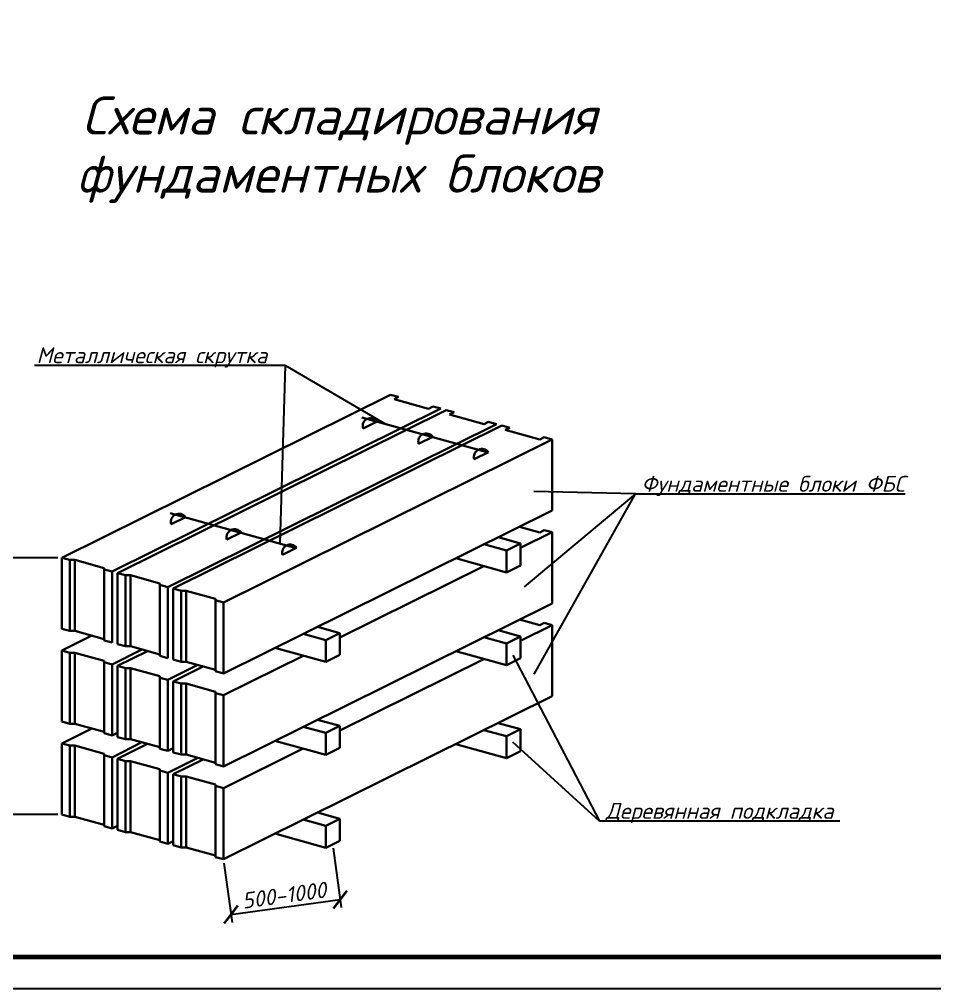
# Model space of a CAD drawing. Header units: millimetres. Extents: x 302528 to 620428, y -80391 to 59551.
# Drawn here: x 492511 to 506926, y 151 to 15423 of the extents above; entities that cross this region are included whole.
import ezdxf
from ezdxf.enums import TextEntityAlignment as Align

# ---------------------------------------------------------------- set-up
doc = ezdxf.new("R2010")
doc.units = ezdxf.units.MM
doc.header["$MEASUREMENT"] = 0
for name, color, linetype in [('1текст-мое', 2, 'Continuous'), ('РАМКА', 7, 'Continuous'), ('Рамка и штамп', 194, 'Continuous')]:
    doc.layers.add(name, color=color, linetype=linetype)
doc.layers.add('Размеры', color=252, linetype='Continuous', lineweight=9)
doc.styles.get("Standard").update_dxf_attribs({"font": 'isocpeui.ttf', "height": 300})
doc.styles.add('Италик', font='isocpeui.ttf')
doc.dimstyles.new('1-100', dxfattribs={"dimscale": 100, "dimtxt": 3, "dimasz": 2.5, "dimexe": 1.25, "dimexo": 0.625, "dimtad": 1, "dimdec": 0, "dimrnd": 5, "dimtxsty": 'Standard', "dimblk": 'ARCHTICK', "dimcen": 2.5, "dimadec": 0, "dimazin": 0, "dimtfac": 1, "dimtdec": 0, "dimtmove": 1, "dimatfit": 2, "dimfxl": 1, "dimarcsym": 0})

# ---------------------------------------------------------------- blocks, each defined once
blk = doc.blocks.new('_ArchTick')
at = {"color": 0, "const_width": 0.15}
blk.add_lwpolyline([(-0.5, -0.5), (0.5, 0.5)], dxfattribs=at)
blk = doc.blocks.new('*D342')
at = {"color": 0, "linetype": 'ByBlock', "lineweight": -2, "transparency": 16777216}
for p, q in [((493118, 6941), (492055, 6941)), ((492180, 2895), (492180, 6941)), ((493118, 2895), (492055, 2895))]:
    blk.add_line(p, q, dxfattribs=at)
at = {"layer": 'Defpoints', "color": 0, "linetype": 'ByBlock', "lineweight": 9, "transparency": 16777216}
for p in [(492180, 6941), (493180, 6941), (493180, 2895)]:
    blk.add_point(p, dxfattribs=at)
at = {"color": 0, "linetype": 'ByBlock', "lineweight": -2, "transparency": 16777216, "xscale": 250, "yscale": 250, "zscale": 250}
for p, rotation in [((492180, 6941), 90), ((492180, 2895), 270)]:
    blk.add_blockref('_ArchTick', p, dxfattribs=dict(at, rotation=rotation))
at = {"color": 0, "linetype": 'ByBlock', "lineweight": 9, "transparency": 16777216, "insert": (491982, 4918), "char_height": 250, "attachment_point": 5, "rotation": 90, "style": 'Италик'}
blk.add_mtext('{\\H0.83333x;не более 3-х ярусов}', dxfattribs=at)
blk = doc.blocks.new('*D343')
at = {"color": 0, "linetype": 'ByBlock', "lineweight": -2, "transparency": 16777216}
for p, q in [((497452, 2363), (497580, 1429)), ((495733, 2128), (495861, 1195)), ((495844, 1319), (497563, 1553))]:
    blk.add_line(p, q, dxfattribs=at)
at = {"layer": 'Defpoints', "color": 0, "linetype": 'ByBlock', "lineweight": 9, "transparency": 16777216}
for p in [(497444, 2425), (495725, 2190), (497563, 1553)]:
    blk.add_point(p, dxfattribs=at)
at = {"color": 0, "linetype": 'ByBlock', "lineweight": -2, "transparency": 16777216, "xscale": 250, "yscale": 250, "zscale": 250}
for p, rotation in [((497563, 1553), 7.777010441943106), ((495844, 1319), 187.7770104419431)]:
    blk.add_blockref('_ArchTick', p, dxfattribs=dict(at, rotation=rotation))
at = {"color": 0, "linetype": 'ByBlock', "lineweight": 9, "transparency": 16777216, "insert": (496678, 1622), "char_height": 300, "attachment_point": 5, "rotation": 7.777, "style": 'Италик'}
blk.add_mtext('{\\H0.83333x;500-1000}', dxfattribs=at)
blk = doc.blocks.new('*D345')
at = {"color": 0, "linetype": 'ByBlock', "lineweight": -2, "transparency": 16777216}
for p, q in [((494931, 36573), (495552, 35873)), ((490945, 31958), (495469, 35966)), ((490408, 32565), (491028, 31865))]:
    blk.add_line(p, q, dxfattribs=at)
at = {"layer": 'Defpoints', "color": 0, "linetype": 'ByBlock', "lineweight": 9, "transparency": 16777216}
for p in [(494890, 36620), (495469, 35966), (490366, 32612)]:
    blk.add_point(p, dxfattribs=at)
at = {"color": 0, "linetype": 'ByBlock', "lineweight": -2, "transparency": 16777216, "xscale": 250, "yscale": 250, "zscale": 250}
for p, rotation in [((495469, 35966), 41.5417763354136), ((490945, 31958), 221.5417763354136)]:
    blk.add_blockref('_ArchTick', p, dxfattribs=dict(at, rotation=rotation))
at = {"color": 0, "linetype": 'ByBlock', "lineweight": 9, "transparency": 16777216, "insert": (493083, 34103), "char_height": 300, "width": 73704.55, "attachment_point": 5, "rotation": 41.5418, "style": 'Италик'}
blk.add_mtext('{\\fISOCPEUR|b0|i0|c204|p34;\\H0.83333x;1200}', dxfattribs=at)
blk = doc.blocks.new('*D349')
at = {"color": 0, "linetype": 'ByBlock', "lineweight": -2, "transparency": 16777216}
for p, q in [((459371, 8131), (459371, 7077)), ((463586, 8131), (463586, 7077)), ((459371, 7202), (463586, 7202))]:
    blk.add_line(p, q, dxfattribs=at)
at = {"layer": 'Defpoints', "color": 0, "linetype": 'ByBlock', "lineweight": 9, "transparency": 16777216}
for p in [(459371, 8193), (463586, 8193), (463586, 7202)]:
    blk.add_point(p, dxfattribs=at)
at = {"color": 0, "linetype": 'ByBlock', "lineweight": -2, "transparency": 16777216, "xscale": 250, "yscale": 250, "zscale": 250, "rotation": 180}
blk.add_blockref('_ArchTick', (459371, 7202), dxfattribs=at)
at = {"color": 0, "linetype": 'ByBlock', "lineweight": -2, "transparency": 16777216, "xscale": 250, "yscale": 250, "zscale": 250}
blk.add_blockref('_ArchTick', (463586, 7202), dxfattribs=at)
at = {"color": 0, "linetype": 'ByBlock', "lineweight": 9, "transparency": 16777216, "insert": (461478, 7390), "char_height": 300, "width": 317899.44, "attachment_point": 5, "style": 'Италик'}
blk.add_mtext('{\\H0.83333x;не менее 2000}', dxfattribs=at)

msp = doc.modelspace()

# ---------------------------------------------------------------- linework, layer by layer
at = {"color": 0}
msp.add_line((496700.161, 9970.859), (492746.747, 9970.859), dxfattribs=at)
for points in [[(496619.582, 7162.931), (496700.161, 9970.859)], [(500284.488, 5406.254), (501649.243, 2791.446)]]:
    msp.add_lwpolyline(points)
at = {"layer": 'Размеры', "color": 0, "lineweight": 25}
for p, q in [((496700.161, 9970.859), (498280.986, 9047.131)), ((502213.878, 7945.421), (500463.723, 6484.199)), ((502213.878, 7945.421), (506463.763, 7945.421)), ((501649.243, 2791.446), (500284.146, 4035.01)), ((505430.98, 2791.446), (501649.243, 2791.446))]:
    msp.add_line(p, q, dxfattribs=at)
at = {"layer": 'Размеры', "color": 0, "lineweight": 30}
for p, q in [((493180.169, 6941.42), (498358.299, 9509.713)), ((498483.577, 9474.994), (498358.299, 9509.713)), ((498411.908, 9439.447), (498483.577, 9474.994)), ((498953.502, 9289.353), (498411.908, 9439.447)), ((498953.502, 9289.353), (499025.171, 9324.9)), ((499150.449, 9290.181), (499025.171, 9324.9)), ((493972.319, 6721.888), (499150.449, 9290.181)), ((494056.368, 6698.595), (499234.498, 9266.888)), ((499359.776, 9232.169), (499234.498, 9266.888)), ((499288.107, 9196.622), (499359.776, 9232.169)), ((499829.701, 9046.528), (499288.107, 9196.622)), ((494848.518, 6479.062), (500026.648, 9047.356)), ((494932.567, 6455.77), (500110.697, 9024.063)), ((497906.384, 9150.946), (499892.826, 8600.434)), ((497923.608, 8978.544), (498146.135, 9088.915)), ((499829.701, 9046.528), (499901.37, 9082.075)), ((500026.648, 9047.356), (499901.37, 9082.075)), ((500235.975, 8989.344), (500110.697, 9024.063)), ((500164.306, 8953.797), (500235.975, 8989.344)), ((500705.9, 8803.702), (500164.306, 8953.797)), ((495724.717, 6236.237), (500902.847, 8804.53)), ((498799.807, 8735.719), (499022.334, 8846.089)), ((500705.9, 8803.702), (500777.569, 8839.249)), ((500902.847, 8804.53), (500777.569, 8839.249)), ((500902.847, 7685.213), (500902.847, 8804.53)), ((499676.006, 8492.893), (499898.533, 8603.264)), ((494885.88, 7643.4), (496872.323, 7092.887)), ((495724.717, 5116.92), (500902.847, 7685.213)), ((494903.105, 7470.997), (495125.632, 7581.368)), ((495779.304, 7228.172), (496001.83, 7338.543)), ((500705.9, 7340.304), (500386.125, 7428.925)), ((500404.592, 7094.003), (500902.847, 7341.132)), ((500705.9, 7340.304), (500777.569, 7375.851)), ((500902.847, 7341.132), (500777.569, 7375.851)), ((500902.847, 6221.815), (500902.847, 7341.132)), ((500404.592, 7164.359), (500050.541, 7262.479)), ((496655.502, 6985.347), (496878.029, 7095.717)), ((500182.065, 7053.989), (499828.014, 7152.109)), ((500182.065, 7053.989), (500404.592, 7164.359)), ((500182.065, 7053.989), (500182.065, 6709.907)), ((500404.592, 7164.359), (500404.592, 6820.278)), ((493180.169, 5822.103), (493180.169, 6941.42)), ((493305.447, 6906.701), (493180.169, 6941.42)), ((493305.447, 5787.384), (493305.447, 6906.701)), ((493305.447, 6906.701), (493385.447, 6906.701)), ((493385.447, 5787.384), (493385.447, 6906.701)), ((493847.041, 6778.777), (493385.447, 6906.701)), ((500182.065, 6709.907), (499382.961, 6931.367)), ((493847.041, 6756.607), (493847.041, 6778.777)), ((493847.041, 5637.289), (493847.041, 6756.607)), ((493972.319, 6721.888), (493847.041, 6756.607)), ((493972.319, 5602.57), (493972.319, 6721.888)), ((497558.666, 5682.456), (499828.014, 6808.027)), ((500182.065, 6709.907), (500404.592, 6820.278)), ((494056.368, 5579.278), (494056.368, 6698.595)), ((494181.646, 6663.876), (494056.368, 6698.595)), ((494181.646, 5544.559), (494181.646, 6663.876)), ((494181.646, 6663.876), (494261.646, 6663.876)), ((494261.646, 5544.559), (494261.646, 6663.876)), ((494723.24, 6535.952), (494261.646, 6663.876)), ((494723.24, 6513.781), (494723.24, 6535.952)), ((494723.24, 5394.464), (494723.24, 6513.781)), ((494848.518, 6479.062), (494723.24, 6513.781)), ((494848.518, 5359.745), (494848.518, 6479.062)), ((494932.567, 5336.452), (494932.567, 6455.77)), ((495057.845, 6421.051), (494932.567, 6455.77)), ((495057.845, 5301.734), (495057.845, 6421.051)), ((495057.845, 6421.051), (495137.845, 6421.051)), ((495137.845, 5301.734), (495137.845, 6421.051)), ((495599.439, 6293.127), (495137.845, 6421.051)), ((495599.439, 6270.956), (495599.439, 6293.127)), ((495599.439, 5151.639), (495599.439, 6270.956)), ((495724.717, 6236.237), (495599.439, 6270.956)), ((495724.717, 5116.92), (495724.717, 6236.237)), ((495724.717, 3653.521), (500902.847, 6221.815)), ((500705.899, 5876.906), (500386.125, 5965.526)), ((493305.447, 5787.384), (493180.169, 5822.103)), ((497558.666, 5752.813), (497204.615, 5850.932)), ((500404.592, 5630.606), (500902.845, 5877.734)), ((500705.899, 5876.906), (500777.567, 5912.453)), ((500902.845, 5877.734), (500777.567, 5912.453)), ((500902.847, 4758.795), (500902.847, 5877.734)), ((493180.169, 5478.022), (493653.9, 5712.986)), ((493305.447, 5787.384), (493385.447, 5787.384)), ((493847.041, 5659.46), (493385.447, 5787.384)), ((497336.139, 5642.442), (496982.088, 5740.562)), ((497336.139, 5642.442), (497558.666, 5752.813)), ((497558.666, 5752.813), (497558.666, 5408.731)), ((500182.065, 5590.59), (499828.014, 5688.71)), ((500404.592, 5700.961), (500050.541, 5799.081)), ((500182.065, 5590.59), (500404.592, 5700.961)), ((500404.592, 5700.961), (500404.592, 5356.88)), ((493972.319, 5602.57), (493847.041, 5637.289)), ((494181.646, 5544.559), (494056.368, 5579.278)), ((494181.646, 5544.559), (494261.646, 5544.559)), ((494723.24, 5416.635), (494261.646, 5544.559)), ((497336.139, 5298.36), (496537.035, 5519.82)), ((497336.139, 5642.442), (497336.139, 5298.36)), ((500182.065, 5590.59), (500182.065, 5246.509)), ((493180.169, 4358.704), (493180.169, 5478.022)), ((493305.447, 5443.303), (493180.169, 5478.022)), ((493305.447, 4323.985), (493305.447, 5443.303)), ((493305.447, 5443.303), (493385.447, 5443.303)), ((493385.447, 4323.985), (493385.447, 5443.303)), ((493847.041, 5315.379), (493385.447, 5443.303)), ((493972.319, 5258.489), (494438.648, 5495.505)), ((494056.368, 5235.196), (494530.098, 5470.161)), ((494848.518, 5359.745), (494723.24, 5394.464)), ((495724.717, 4772.839), (496982.088, 5396.48)), ((495724.717, 4772.839), (496982.088, 5396.48)), ((497336.139, 5298.36), (497558.666, 5408.731)), ((500182.065, 5246.509), (499382.961, 5467.969)), ((500182.065, 5246.509), (500404.592, 5356.88)), ((493847.041, 5293.208), (493847.041, 5315.379)), ((493847.041, 4173.891), (493847.041, 5293.208)), ((493972.319, 5258.489), (493847.041, 5293.208)), ((493972.319, 4139.172), (493972.319, 5258.489)), ((494056.368, 4115.879), (494056.368, 5235.196)), ((494181.646, 5200.477), (494056.368, 5235.196)), ((494181.646, 4081.16), (494181.646, 5200.477)), ((494181.646, 5200.477), (494261.646, 5200.477)), ((494261.646, 4081.16), (494261.646, 5200.477)), ((494723.24, 5072.554), (494261.646, 5200.477)), ((494848.518, 5015.664), (495322.249, 5250.629)), ((495057.845, 5301.734), (494932.567, 5336.452)), ((494932.567, 4992.371), (495406.297, 5227.336)), ((495057.845, 5301.734), (495137.845, 5301.734)), ((495599.439, 5173.81), (495137.845, 5301.734)), ((497558.666, 4219.059), (499828.013, 5344.629)), ((494723.24, 5050.383), (494723.24, 5072.554)), ((494723.24, 3931.066), (494723.24, 5050.383)), ((494848.518, 5015.664), (494723.24, 5050.383)), ((495724.717, 5116.92), (495599.439, 5151.639)), ((494848.518, 3896.347), (494848.518, 5015.664)), ((494932.567, 3873.054), (494932.567, 4992.371)), ((495057.845, 4957.652), (494932.567, 4992.371)), ((495057.845, 3838.335), (495057.845, 4957.652)), ((495057.845, 4957.652), (495137.845, 4957.652)), ((495137.845, 3838.335), (495137.845, 4957.652)), ((495599.439, 4829.728), (495137.845, 4957.652)), ((495599.439, 4807.558), (495599.439, 4829.728)), ((495599.439, 3688.24), (495599.439, 4807.558)), ((495724.717, 4772.839), (495599.439, 4807.558)), ((495724.717, 3653.521), (495724.717, 4772.839)), ((495724.717, 2190.124), (500902.847, 4758.795)), ((493305.447, 4323.985), (493180.169, 4358.704)), ((493305.447, 4323.985), (493385.447, 4323.985)), ((493847.041, 4196.062), (493385.447, 4323.985)), ((497336.139, 4179.043), (496982.088, 4277.163)), ((497558.666, 4289.414), (497204.615, 4387.534)), ((497336.139, 4179.043), (497558.666, 4289.414)), ((497558.666, 4289.414), (497558.666, 3945.333)), ((500404.592, 4237.564), (500050.541, 4335.683)), ((493180.169, 4014.624), (493653.898, 4249.588)), ((493972.319, 4139.172), (493847.041, 4173.891)), ((493972.319, 4139.172), (494056.368, 4180.859)), ((497336.139, 4179.043), (497336.139, 3834.962)), ((500182.065, 4127.193), (499828.014, 4225.313)), ((500182.065, 4127.193), (500404.592, 4237.564)), ((500182.065, 4127.193), (500182.065, 3783.111)), ((500404.592, 4237.564), (500404.592, 3893.482)), ((493180.169, 2895.307), (493180.169, 4014.624)), ((493305.447, 3979.905), (493180.169, 4014.624)), ((493305.447, 2860.588), (493305.447, 3979.905)), ((493305.447, 3979.905), (493385.447, 3979.905)), ((493385.447, 2860.588), (493385.447, 3979.905)), ((493847.041, 3851.981), (493385.447, 3979.905)), ((493972.319, 3795.092), (494438.648, 4032.107)), ((494181.646, 4081.16), (494056.368, 4115.879)), ((494056.368, 3771.799), (494530.097, 4006.763)), ((494181.646, 4081.16), (494261.646, 4081.16)), ((494723.24, 3953.236), (494261.646, 4081.16)), ((497336.139, 3834.962), (496537.035, 4056.422)), ((500182.065, 3783.111), (499382.961, 4004.571)), ((493847.041, 3829.811), (493847.041, 3851.981)), ((493847.041, 2710.493), (493847.041, 3829.811)), ((493972.319, 3795.092), (493847.041, 3829.811)), ((494848.518, 3896.347), (494723.24, 3931.066)), ((494848.518, 3896.347), (494932.567, 3938.034)), ((495057.845, 3838.335), (494932.567, 3873.054)), ((495057.845, 3838.335), (495137.845, 3838.335)), ((495599.439, 3710.411), (495137.845, 3838.335)), ((495724.717, 3309.441), (496982.087, 3933.082)), ((497336.139, 3834.962), (497558.666, 3945.333)), ((500182.065, 3783.111), (500404.592, 3893.482)), ((493972.319, 2675.774), (493972.319, 3795.092)), ((494056.368, 2652.482), (494056.368, 3771.799)), ((494181.646, 3737.08), (494056.368, 3771.799)), ((494181.646, 2617.763), (494181.646, 3737.08)), ((494181.646, 3737.08), (494261.646, 3737.08)), ((494261.646, 2617.763), (494261.646, 3737.08)), ((494723.24, 3609.156), (494261.646, 3737.08)), ((494848.518, 3552.266), (495322.247, 3787.231)), ((494932.567, 3528.974), (495406.296, 3763.938)), ((495724.717, 3653.521), (495599.439, 3688.24)), ((494723.24, 3586.985), (494723.24, 3609.156)), ((494723.24, 2467.668), (494723.24, 3586.985)), ((494848.518, 3552.266), (494723.24, 3586.985)), ((494848.518, 2432.949), (494848.518, 3552.266)), ((494932.567, 2409.656), (494932.567, 3528.974)), ((495057.845, 3494.255), (494932.567, 3528.974)), ((495057.845, 2374.938), (495057.845, 3494.255)), ((495057.845, 3494.255), (495137.845, 3494.255)), ((495137.845, 2374.938), (495137.845, 3494.255)), ((495599.439, 3366.331), (495137.845, 3494.255)), ((495599.439, 3344.16), (495599.439, 3366.331)), ((495599.439, 2224.843), (495599.439, 3344.16)), ((495724.717, 3309.441), (495599.439, 3344.16)), ((495724.717, 2190.124), (495724.717, 3309.441)), ((497558.666, 2826.017), (497204.615, 2924.136)), ((493305.447, 2860.588), (493180.169, 2895.307)), ((493305.447, 2860.588), (493385.447, 2860.588)), ((493847.041, 2732.664), (493385.447, 2860.588)), ((497336.139, 2715.646), (496982.088, 2813.766)), ((497336.139, 2715.646), (497558.666, 2826.017)), ((497558.666, 2826.017), (497558.666, 2481.935)), ((493972.319, 2675.774), (493847.041, 2710.493)), ((493972.319, 2675.774), (494056.368, 2717.462)), ((494181.646, 2617.763), (494056.368, 2652.482)), ((494181.646, 2617.763), (494261.646, 2617.763)), ((494723.24, 2489.839), (494261.646, 2617.763)), ((497336.139, 2715.646), (497336.139, 2371.565)), ((494848.518, 2432.949), (494723.24, 2467.668)), ((494848.518, 2432.949), (494932.567, 2474.636)), ((497336.139, 2371.565), (496537.035, 2593.024)), ((497336.139, 2371.565), (497558.666, 2481.935)), ((495057.845, 2374.938), (494932.567, 2409.656)), ((495057.845, 2374.938), (495137.845, 2374.938)), ((495599.439, 2247.014), (495137.845, 2374.938)), ((495724.717, 2190.124), (495599.439, 2224.843))]:
    msp.add_line(p, q, dxfattribs=at)
at = {"layer": 'Размеры', "color": 0, "lineweight": 25}
msp.add_lwpolyline([(500619.985, 5103.401), (502213.878, 7945.421), (500611.722, 7985.365)], dxfattribs=at)
at = {"layer": 'Размеры', "color": 0, "lineweight": 30}
for centre in [(498043.856, 9015.615), (498920.055, 8772.79), (499796.254, 8529.964), (495023.353, 7508.068), (495899.552, 7265.243), (496775.75, 7022.418)]:
    msp.add_arc(centre, 125.832, 35.6278327, 197.1339387, dxfattribs=at)
at = {"layer": 'РАМКА', "color": 0, "linetype": 'Continuous', "lineweight": 60}
msp.add_line((444738.525, 651.262), (526338.525, 651.262), dxfattribs=at)
at = {"layer": 'Рамка и штамп', "color": 7}
msp.add_lwpolyline([(442738.525, 151.262), (526838.525, 151.262), (526838.525, 59551.262), (442738.525, 59551.262)], close=True, dxfattribs=at)

# ---------------------------------------------------------------- texts
at = {"layer": '1текст-мое', "color": 0, "style": 'Италик'}
for s, p in [('Схема складирования', (497551.792, 13609.323)), ('фундаментных блоков', (497535.718, 12693.896))]:
    msp.add_text(s, height=600, dxfattribs=at).set_placement(p, align=Align.CENTER)
for s, p in [('Металлическая скрутка ', (492781.011, 10005.969)), ('Фундаментные блоки ФБС', (502309.027, 7980.531)), ('Деревянная подкладка', (501744.392, 2826.556))]:
    msp.add_text(s, height=250, dxfattribs=at).set_placement(p)

# ---------------------------------------------------------------- dimensions: what is measured, and where the dimension line sits
at = {"color": 0, "linetype": 'ByBlock', "lineweight": 9}
for p1, p2, distance, text, override, picture, middle in [((490366.365, 32611.761), (494889.766, 36619.612), -872.962, '{\\fISOCPEUR|b0|i0|c204|p34;\\H0.83333x;1200}', {"dimtxsty": 'Италик'}, '*D345', (493082.641, 34102.636)), ((459370.55, 8193.479), (463585.574, 8193.479), -991.362, '{\\H0.83333x;не менее 2000}', {"dimtxsty": 'Италик'}, '*D349', (461478.062, 7389.711)), ((493180.169, 2895.307), (493180.169, 6941.42), 1000, '{\\H0.83333x;не более 3-х ярусов}', {"dimtxt": 2.5, "dimtxsty": 'Италик'}, '*D342', (491982.253, 4918.364)), ((495724.717, 2190.124), (497443.642, 2424.885), -879.628, '{\\H0.83333x;500-1000}', {"dimtxsty": 'Италик'}, '*D343', (496677.837, 1621.742))]:
    dim = msp.add_aligned_dim(p1=p1, p2=p2, distance=distance, text=text, dimstyle='1-100', override=override, dxfattribs=at)
    dim.commit()
    dim.dimension.update_dxf_attribs({"geometry": picture, "text_midpoint": middle})

doc.saveas('drawing.dxf')
